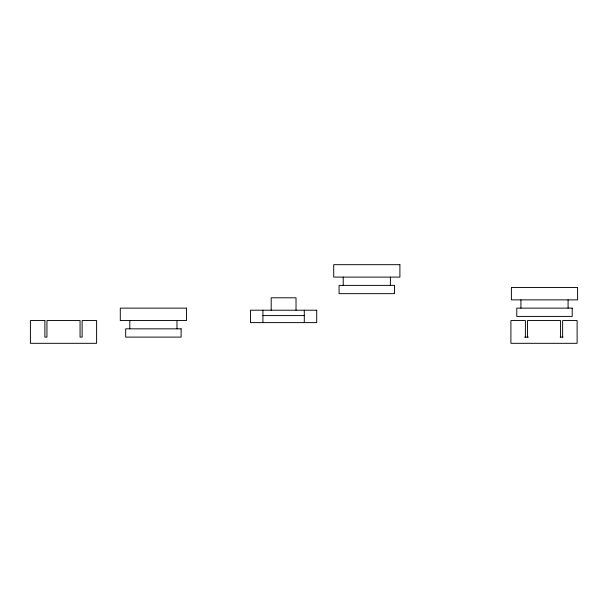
<?xml version="1.0" encoding="UTF-8"?>
<svg xmlns="http://www.w3.org/2000/svg" width="608" height="608" viewBox="0 0 608 608"><rect width="100%" height="100%" fill="white"/><g stroke="black" fill="none" stroke-linecap="round" stroke-linejoin="round"><path stroke-width="0.91" d="M262.914 315.59L304.296 315.59M524.544 337.106L528.344 337.106M560.188 337.106L563.016 337.106M568.085 299.866L568.085 308.134M562.636 337.106L562.636 320.553L577.121 320.553L577.121 343.315L510.91 343.315L510.91 320.553L525.396 320.553L525.396 337.106M560.568 337.106L560.568 320.553L527.463 320.553L527.463 337.106M520.912 299.866L520.912 308.134M390.389 277.104L390.389 285.38M343.216 277.104L343.216 285.38M304.296 310.209L304.296 322.62M296.02 310.209L296.02 297.791L271.191 297.791L271.191 310.209M262.914 310.209L262.914 322.62M176.989 320.553L176.989 328.829M129.816 320.553L129.816 328.829M399.904 264.685L333.701 264.685L333.701 277.104L399.904 277.104L399.904 264.685M394.524 285.38L339.074 285.38L339.074 293.656L394.524 293.656L394.524 285.38M577.6 287.447L511.389 287.447L511.389 299.866L577.6 299.866L577.6 287.447M186.504 308.134L120.293 308.134L120.293 320.553L186.504 320.553L186.504 308.134M572.219 308.134L516.77 308.134L516.77 316.411L572.219 316.411L572.219 308.134M316.707 310.209L250.504 310.209L250.504 322.62L316.707 322.62L316.707 310.209M44.886 320.553L30.4 320.553L30.4 343.315L96.611 343.315L96.611 320.553L82.126 320.553L82.126 337.106L80.058 337.106L80.058 320.553L46.953 320.553L46.953 337.106L44.886 337.106L44.886 320.553M181.123 328.829L125.674 328.829L125.674 337.106L181.123 337.106L181.123 328.829"/></g></svg>
